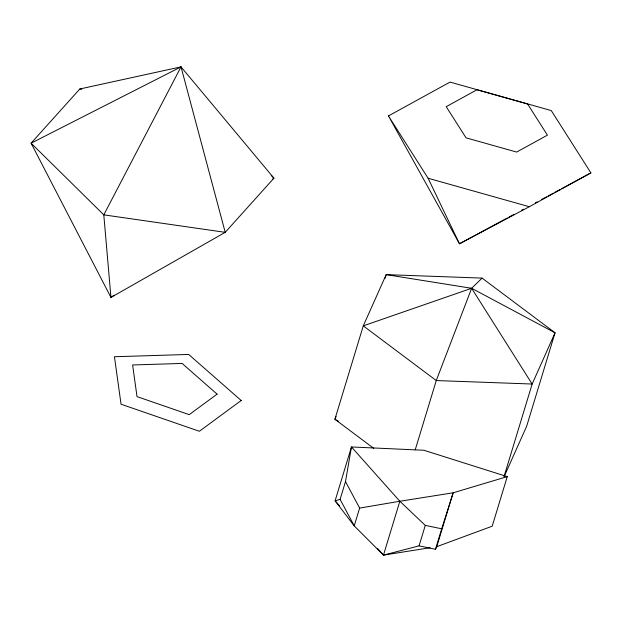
<?xml version="1.0" encoding="UTF-8"?>
<svg xmlns="http://www.w3.org/2000/svg" width="622" height="622" viewBox="0 0 622 622"><rect width="100%" height="100%" fill="white"/><g stroke="black" fill="none" stroke-linecap="round" stroke-linejoin="round"><path stroke-width="0.93" d="M345.498 481.576L359.633 508.088L354.229 525.87L340.094 499.357L345.498 481.576L351.461 446.961L423.854 450.25L507.257 476.631L492.196 526.204L436.768 546.676L435.478 549.265L419.065 545.859L383.471 555.135L354.229 525.87L335.095 500.834L351.461 446.961L399.837 501.254L425.285 525.388L441.698 528.793L453.143 492.803L507.257 476.631M385.057 278.329L386.184 274.629L482.073 278.104L555.049 332.801L526.678 426.202L504.17 476.545M415.193 449.908L436.263 380.555L471.632 288.289L482.073 278.104M430.105 547.733L383.471 555.135L399.837 501.254L453.143 492.803L436.768 546.676M419.065 545.859L425.285 525.388M435.478 549.265L441.698 528.793M504.053 476.506L532.152 384.031L555.049 332.801L471.632 288.289L386.184 274.629L363.279 325.858L334.9 419.251L373.721 448.353M336.09 416.608L334.9 419.251L338.275 421.18M181.018 66.865L31.1 143.184L103.796 214.854L225.218 232.34L181.018 66.865L103.796 214.854L110.957 297.456L225.218 232.34L273.937 178.149L181.018 66.865L79.818 88.985L31.1 143.184L110.957 297.456L114.09 295.162M272.374 179.291L273.937 178.149L271.192 175.443M388.455 115.925L450.033 82.088L551.255 110.568L590.9 172.885L529.322 206.722L459.479 243.785L388.455 115.925L428.099 178.242L459.479 243.785L507.272 218.003M508.975 217.086L514.099 214.326M521.78 210.182L523.483 209.256M535.433 202.811L537.136 201.893M541.404 199.592L546.528 196.832M548.231 195.907L553.355 193.147M555.057 192.221L560.181 189.461M561.884 188.544L590.9 172.885M340.094 499.357L335.095 500.834L339.612 505.904M359.633 508.088L399.837 501.254M79.818 88.985L81.731 89.265M428.099 178.242L529.322 206.722M377.663 548.62L383.471 555.135M217.109 394.146L189.236 414.649L137.019 396.618L132.618 364.966L182.114 363.435L217.109 394.146M241.18 400.498L199.374 431.264L121.049 404.222L114.44 356.74L188.691 354.447L241.18 400.498M476.996 89.755L446.207 106.673L466.026 137.827L516.641 152.071L547.43 135.153L527.604 103.991L476.996 89.755M471.632 288.289L363.279 325.858L436.263 380.555L532.152 384.031L471.632 288.289"/></g></svg>
